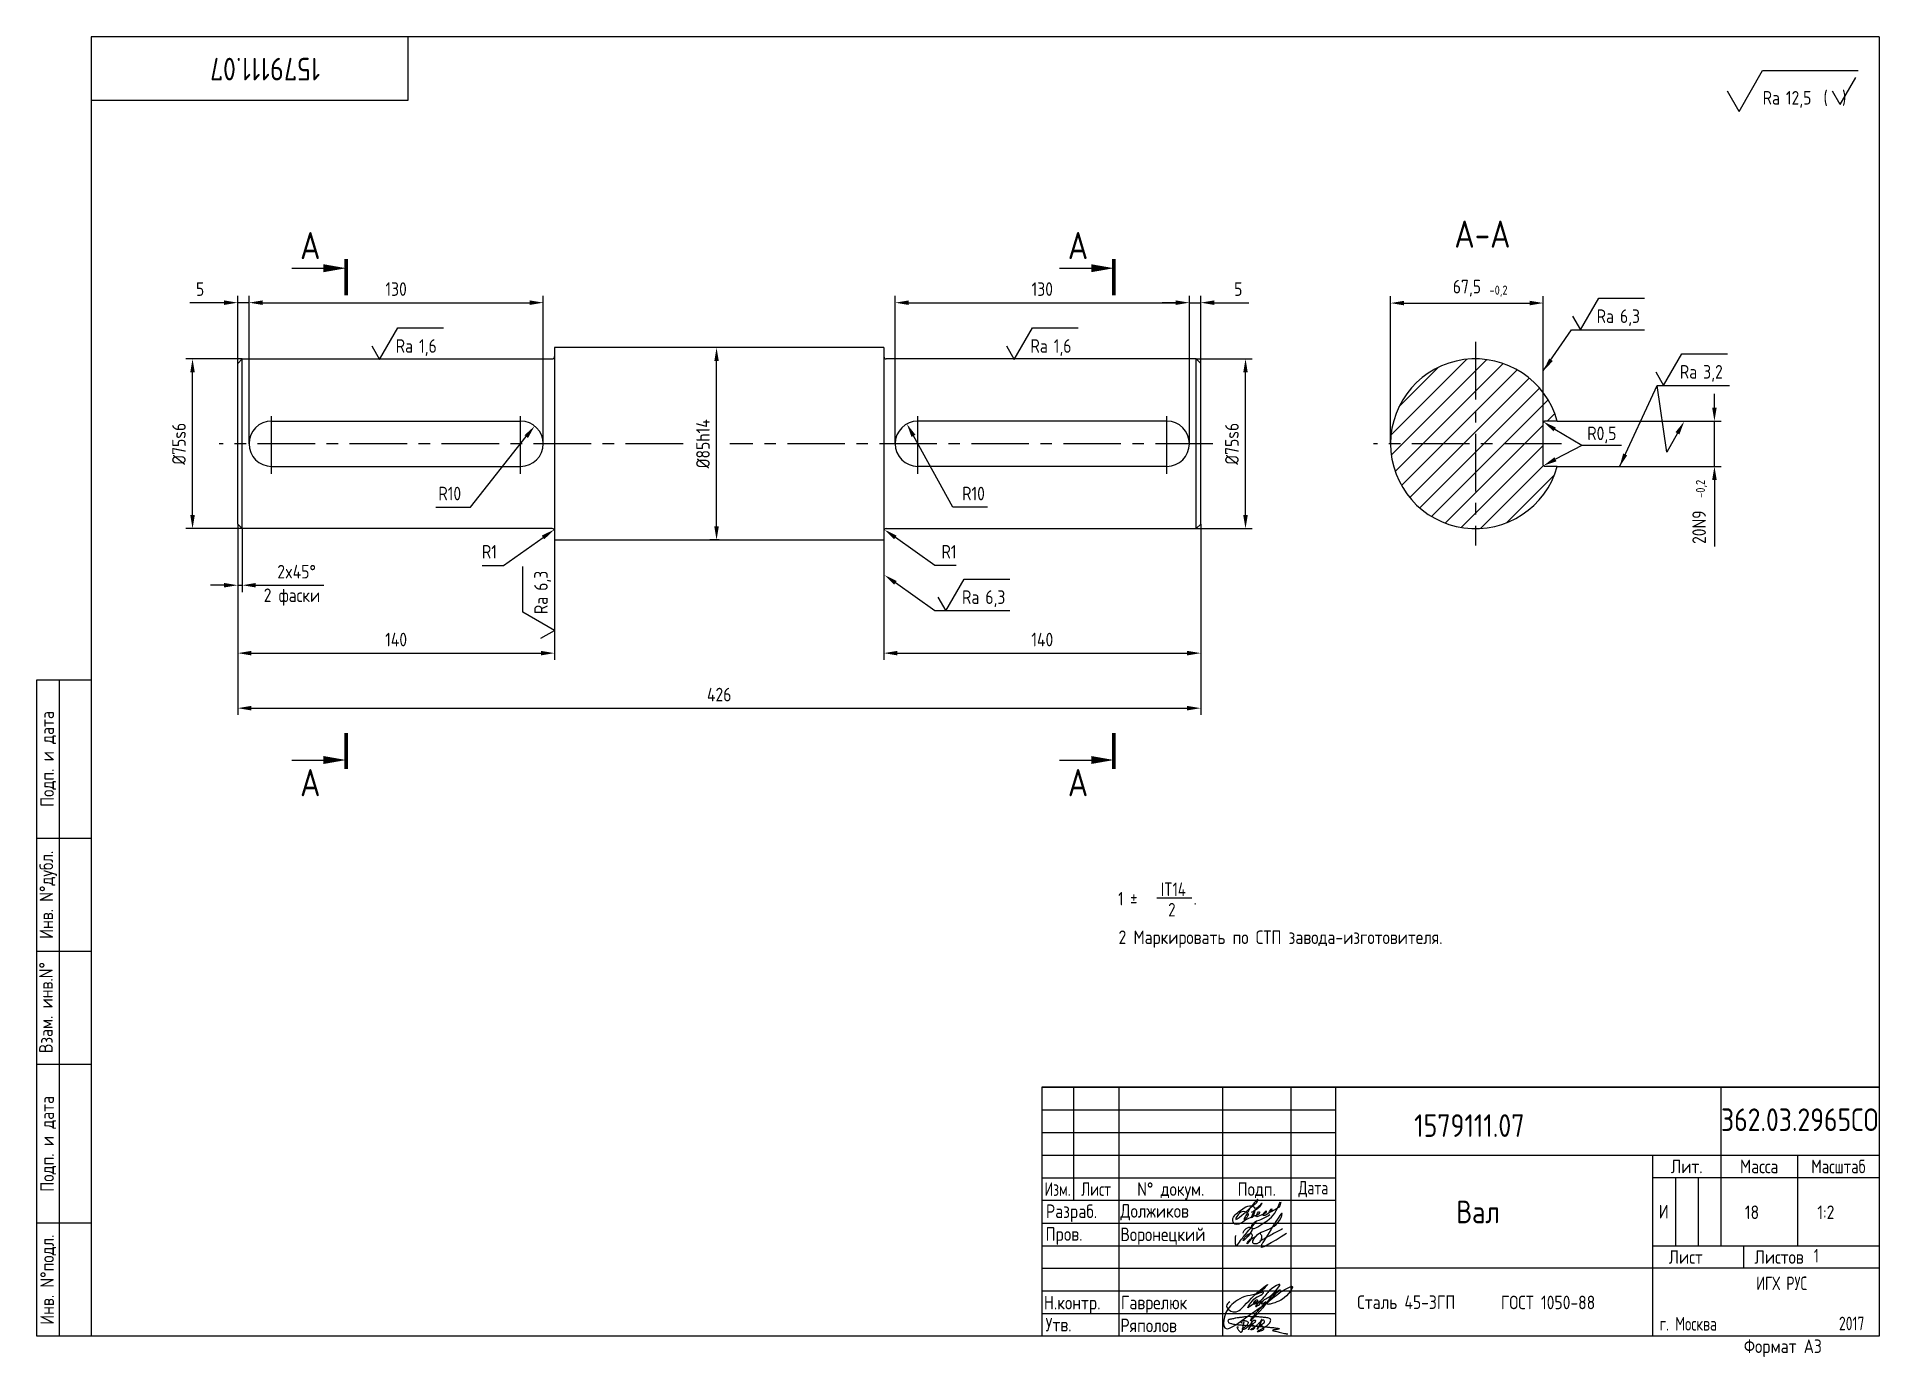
# Paper-space layout 'A3_protect' of a CAD drawing. Header units: millimetres. Extents: x 6 to 413, y 0 to 292.
# The model-space entities are those that its viewports show. They can reach past a viewport. Long polylines and large blocks are cut down to what shows.
import ezdxf
from ezdxf.enums import TextEntityAlignment as Align

# ---------------------------------------------------------------- set-up
doc = ezdxf.new("R2010")
doc.units = ezdxf.units.MM
doc.linetypes.add('CENTER', pattern=[50.8, 31.75, -6.35, 6.35, -6.35])
for name, color, linetype in [('Bord', 1, 'Continuous'), ('Cen', 5, 'CENTER'), ('Cont', 6, 'Continuous'), ('Dim', 7, 'Continuous'), ('Hatch', 2, 'Continuous'), ('Text', 3, 'Continuous'), ('Textb', 6, 'Continuous')]:
    doc.layers.add(name, color=color, linetype=linetype)
doc.layers.get('Defpoints').off()
doc.styles.add('Style1', font='romans.shx', dxfattribs={"width": 0.8})
doc.dimstyles.new('LIN 2', dxfattribs={"dimscale": 2, "dimtxt": 3, "dimasz": 3, "dimexe": 1.5, "dimexo": 0, "dimgap": 1.5, "dimtad": 1, "dimtoh": 1, "dimdec": 4, "dimrnd": 1, "dimdsep": 46, "dimtxsty": 'Style1', "dimcen": 0, "dimdle": 2, "dimclrd": 256, "dimclrt": 3, "dimadec": 0, "dimazin": 0, "dimtfac": 0.666667, "dimtdec": 4, "dimtmove": 0, "dimatfit": 0, "dimfxl": 1, "dimtvp": 0.833333, "dimtolj": 1, "dimtzin": 0, "dimarcsym": 0})

# ---------------------------------------------------------------- blocks, each defined once
blk = doc.blocks.new('A3')
at = {"layer": 'Bord'}
for p, q in [((230, 55), (295, 55)), ((230, 50), (295, 50)), ((230, 45), (295, 45)), ((370, 40), (370, 25)), ((375, 40), (375, 25)), ((230, 30), (295, 30)), ((230, 25), (295, 25)), ((230, 20), (295, 20)), ((230, 15), (295, 15)), ((230, 10), (295, 10))]:
    blk.add_line(p, q, dxfattribs=at)
at = {"layer": 'Cont'}
for p, q in [((415, 292), (20, 292)), ((20, 292), (20, 5)), ((90, 278), (90, 292)), ((415, 292), (415, 5)), ((20, 278), (90, 278)), ((8, 5), (8, 150)), ((8, 150), (20, 150)), ((13, 5), (13, 150)), ((8, 115), (20, 115)), ((20, 90), (8, 90)), ((20, 65), (8, 65)), ((230, 60), (415, 60)), ((415, 60), (230, 60)), ((230, 60), (230, 5)), ((237, 60), (237, 35)), ((247, 60), (247, 5)), ((270, 5), (270, 60)), ((285, 60), (285, 5)), ((295, 5), (295, 60)), ((380, 60), (380, 25)), ((295, 45), (415, 45)), ((365, 5), (365, 45)), ((397, 25), (397, 45)), ((230, 40), (295, 40)), ((415, 40), (365, 40)), ((295, 35), (230, 35)), ((20, 30), (8, 30)), ((365, 25), (415, 25)), ((385, 25), (385, 20)), ((415, 20), (295, 20)), ((20, 5), (8, 5)), ((415, 5), (20, 5))]:
    blk.add_line(p, q, dxfattribs=at)
at = {"layer": 'Text', "style": 'Style1', "width": 0.8}
for s, p in [('Подп. и дата', (10.5, 132.5)), ('Инв. N%%dдубл.', (10.5, 102.5)), ('Взам. инв.N%%d ', (10, 78.38)), ('Подп. и дата', (10.5, 47.5)), ('Инв. N%%dподл.', (10.5, 17.5))]:
    blk.add_text(s, height=3, rotation=90, dxfattribs=at).set_placement(p, align=Align.MIDDLE)
at = {"layer": 'Text', "style": 'Style1'}
for s, width, p in [('Лит.', 0.8, (372.5, 42.5)), ('Масса', 0.8, (388.5, 42.5)), ('Масштаб', 0.75, (406, 42.5)), ('Изм.', 0.7, (233.5, 37.5)), ('Лист', 0.7, (242, 37.5)), ('N%%d докум.', 0.8, (258.5, 37.5)), ('Подп.', 0.8, (277.5, 37.5)), ('Лист', 0.8, (372.27, 22.5)), ('Листов', 0.8, (392.9, 22.5))]:
    blk.add_text(s, height=3, dxfattribs=dict(at, width=width)).set_placement(p, align=Align.MIDDLE_CENTER)
at = {"layer": 'Text', "style": 'Style1', "width": 0.7}
for s, p in [('Дата', (290, 37.5)), ('ИГХ РУС', (393.48, 16.69))]:
    blk.add_text(s, height=3, dxfattribs=at).set_placement(p, align=Align.MIDDLE)
at = {"layer": 'Text', "style": 'Style1'}
for s, width, p in [('Разpаб.', 0.8, (230.92, 31.1)), ('Пpов.', 0.8, (230.84, 26.08)), ('Н.контp.', 0.8, (230.47, 10.92)), ('Утв.', 0.8, (230.84, 6.06)), ('г. Москва', 0.7, (366.49, 6.25)), ('Фоpмат А3', 0.8, (385.11, 1.29))]:
    blk.add_text(s, height=3, dxfattribs=dict(at, width=width)).set_placement(p)
for tag, p, width in [('ФИО', (249, 31), 0.8), ('И', (366.3, 31.02), 0.8), ('ФИО', (249, 26), 0.8), ('ГОСТ_СОРТАМЕНТА', (307, 14), 0.8), ('ФИО', (249, 11), 0.8), ('ФИО', (249, 6), 0.8), ('2007', (402.85, 6.29), 0.7)]:
    blk.add_attdef(tag, p, '', height=3, dxfattribs=dict(at, width=width))
at = {"layer": 'Text', "style": 'Style1', "width": 0.8}
for tag, p in [('200', (388.5, 32.5)), ('1:20', (406, 32.5))]:
    blk.add_attdef(tag, text='', height=3, dxfattribs=at).set_placement(p, align=Align.MIDDLE)
blk.add_attdef('СБОРОЧНЫЙ_ЧЕРТЕЖ', text='', height=3, dxfattribs=at).set_placement((330, 21.3), align=Align.CENTER)
for tag, p in [('1', (379, 22.5)), ('2', (402.6, 22.5))]:
    blk.add_attdef(tag, text='', height=3, dxfattribs=at).set_placement(p, align=Align.MIDDLE_CENTER)
blk.add_attdef('ЛИСТ', text='', height=3, dxfattribs=at).set_placement((295.75, 12.5), align=Align.MIDDLE_LEFT)
at = {"layer": 'Text', "style": 'Style1', "width": 0.7}
blk.add_attdef('%%OГОСТ_ТЕХ._ТРЕБОВАНИЙ', text='', height=3, dxfattribs=at).set_placement((307, 8), align=Align.BOTTOM_LEFT)
at = {"layer": 'Textb', "style": 'Style1', "width": 0.8}
blk.add_attdef('1234567', (79, 290), '', height=6, rotation=180, dxfattribs=at)
blk.add_attdef('1234567', (333.4, 48), '', height=6, dxfattribs=at)
for tag, height, p in [('123ХЯ', 6, (393.62, 48)), ('НАИМЕНОВАНИЕ', 5, (330, 30))]:
    blk.add_attdef(tag, text='', height=height, dxfattribs=at).set_placement(p, align=Align.CENTER)
blk = doc.blocks.new('A$C314368CF')
at = {"layer": 'Text'}
for q in [(7.18, 6), (1.98, 3)]:
    blk.add_line((3.72, 0), q, dxfattribs=at)
at = {"layer": 'Text', "style": 'Style1', "width": 0.8}
blk.add_text('(  )', height=3, dxfattribs=at).set_placement((0, 0))
blk = doc.blocks.new('sherISO_18')
at = {"layer": 'Cont'}
for p, q in [((-30.94, -16.46), (-25.74, -7.46)), ((-25.74, -7.46), (-4.67, -7.46)), ((-30.94, -16.46), (-33.54, -11.96))]:
    blk.add_line(p, q, dxfattribs=at)
blk.add_blockref('A$C314368CF', (-12.3, -14.96))
at = {"layer": 'Textb', "style": 'Style1', "width": 0.8}
blk.add_text('Ra', height=3, dxfattribs=at).set_placement((-25.74, -14.96))
blk.add_attdef('12,5', (-20.6, -14.96), '', height=3, dxfattribs=at)
blk = doc.blocks.new('A$C63F45750')
at = {"layer": 'Text'}
for points, knots in [([(3.17, 2.37), (3.12, 2.38), (3.04, 2.41), (2.94, 2.5), (2.85, 2.57), (2.79, 2.69), (2.87, 2.77), (2.99, 2.84), (3.16, 2.89), (3.36, 2.93), (3.6, 2.95), (3.82, 2.92), (4.05, 2.87), (4.25, 2.78), (4.45, 2.63), (4.46, 2.42), (4.38, 2.26), (4.28, 2.1), (4.17, 1.94), (4.03, 1.78), (3.89, 1.62), (3.75, 1.52), (3.63, 1.43), (3.49, 1.36), (3.35, 1.3), (3.24, 1.25), (3.16, 1.21), (3.12, 1.15), (3.19, 1.1), (3.27, 1.09), (3.4, 1.07), (3.55, 1.07), (3.72, 1.12), (3.92, 1.19), (4.1, 1.34), (4.26, 1.51), (4.44, 1.65), (4.59, 1.81), (4.74, 1.93), (4.84, 2.04), (4.93, 2.14), (5.07, 2.29), (5.19, 2.53), (5.28, 2.68), (5.35, 2.96), (5.23, 2.66), (5.2, 2.44), (5.04, 2.09), (4.95, 1.81), (4.86, 1.57), (4.75, 1.31), (4.67, 1.12), (4.46, 0.78), (4.62, 1.17), (4.71, 1.45), (4.88, 1.74), (5.01, 2), (5.08, 2.19), (5.19, 2.4), (5.32, 2.58), (5.4, 2.75), (5.52, 2.89), (5.65, 3.04), (5.85, 3.1), (6.02, 3.03), (6.08, 2.87), (6.03, 2.7), (5.9, 2.51), (5.7, 2.37), (5.55, 2.23), (5.4, 2.17), (5.31, 2.12), (5.12, 2.09), (5.35, 2.07), (5.48, 2), (5.64, 1.93), (5.75, 1.8), (5.85, 1.67), (5.89, 1.54), (5.89, 1.37), (5.8, 1.2), (5.63, 1.06), (5.41, 0.94), (5.23, 0.86), (5.02, 0.92), (5.13, 1.1), (5.28, 1.16), (5.44, 1.27), (5.61, 1.36), (5.74, 1.46), (5.86, 1.53), (5.95, 1.61), (6.05, 1.69), (6.15, 1.77), (6.28, 1.87), (6.46, 2.02), (6.65, 2.19), (6.83, 2.37), (6.98, 2.49), (7.11, 2.61), (7.2, 2.74), (7.32, 2.84), (7.42, 2.97), (7.48, 3.08), (7.48, 3.27), (7.34, 3.08), (7.28, 2.94), (7.18, 2.69), (7.1, 2.46), (7, 2.22), (6.93, 1.98), (6.83, 1.78), (6.73, 1.55), (6.67, 1.34), (6.6, 1.14), (6.56, 1.03), (6.39, 0.99), (6.62, 1.33), (6.75, 1.54), (6.93, 1.87), (7.05, 2.08), (7.18, 2.32), (7.33, 2.6), (7.47, 2.89), (7.6, 3.07), (7.79, 3.18), (7.95, 3.01), (8, 2.81), (7.99, 2.62), (7.94, 2.46), (7.83, 2.33), (7.69, 2.22), (7.53, 2.11), (7.37, 2.03), (7.21, 1.99), (7.11, 1.97), (6.89, 1.98), (7.07, 1.94), (7.15, 1.9), (7.27, 1.88), (7.39, 1.84), (7.52, 1.81), (7.62, 1.72), (7.7, 1.62), (7.78, 1.51), (7.83, 1.39), (7.87, 1.26), (7.88, 1.13), (7.86, 0.99), (7.75, 0.88), (7.6, 0.77), (7.4, 0.73), (7.19, 0.66), (6.97, 0.55), (6.71, 0.48), (6.57, 0.44), (6.42, 0.42), (6.52, 0.58), (6.61, 0.64), (6.81, 0.78), (7.06, 0.89), (7.33, 1.04), (7.55, 1.16), (7.7, 1.24), (7.84, 1.32), (7.99, 1.43), (8.21, 1.58), (8.48, 1.76), (8.74, 1.95), (8.97, 2.12), (9.1, 2.29), (9.23, 2.44), (9.3, 2.6), (9.37, 2.74), (9.42, 2.92), (9.45, 3.13), (9.21, 3.48), (8.67, 3.59), (8.09, 3.63), (7.57, 3.66), (7.06, 3.74), (6.57, 3.75), (6.09, 3.74), (5.67, 3.78), (5.28, 3.78), (4.96, 3.81), (4.65, 3.83), (4.31, 3.82), (3.97, 3.79), (3.61, 3.74), (3.22, 3.67), (2.86, 3.66), (2.53, 3.61), (2.18, 3.52), (1.78, 3.54), (1.38, 3.37), (0.96, 3.35), (0.58, 3.24), (0.25, 3.19), (0.03, 3.06), (-0.03, 2.83), (0.02, 2.6), (0.26, 2.38), (0.59, 2.33), (1, 2.2), (1.48, 2.15), (1.93, 2.05), (2.35, 2.02), (2.72, 2.01), (3.11, 1.94), (3.68, 1.94), (4.25, 1.83), (4.91, 1.87), (5.53, 1.76), (6.13, 1.72), (6.73, 1.71), (7.32, 1.62), (7.99, 1.55), (8.64, 1.54), (9.16, 1.46), (9.61, 1.42), (10.03, 1.4), (10.41, 1.32), (10.73, 1.29), (11.01, 1.24), (11.18, 1.23), (11.42, 1.14), (11.18, 1.06), (11.01, 1.03), (10.71, 0.98), (10.37, 0.92), (10.1, 0.91), (9.65, 0.75), (10.22, 0.67), (10.54, 0.59), (11.08, 0.47), (11.61, 0.35), (12.17, 0.15), (12.64, 0.08), (12.98, 0.03), (13.11, 0.01), (13.18, 0)], [0, 0, 0, 0, 0.153866, 0.270441, 0.388867, 0.510533, 0.592156, 0.71333, 0.90842, 1.11344, 1.349254, 1.61246, 1.782219, 2.047249, 2.291879, 2.451528, 2.651081, 2.806158, 3.017979, 3.227348, 3.462381, 3.633009, 3.75766, 3.920516, 4.080796, 4.214529, 4.291786, 4.349969, 4.397594, 4.50822, 4.594826, 4.799244, 4.954392, 5.128468, 5.437537, 5.632649, 5.842485, 6.094987, 6.293219, 6.410959, 6.551192, 6.687808, 7.022147, 7.294342, 7.425356, 7.52079, 7.946481, 8.313051, 8.59833, 8.833695, 9.090496, 9.427695, 9.601191, 9.883219, 10.093306, 10.673943, 10.798776, 10.974628, 11.287247, 11.486184, 11.648652, 11.848902, 12.027194, 12.25348, 12.40059, 12.537783, 12.716293, 12.91523, 13.208551, 13.438489, 13.549668, 13.67779, 13.77127, 13.930001, 14.029091, 14.272112, 14.434836, 14.547084, 14.739051, 14.830983, 15.061241, 15.268922, 15.500489, 15.788979, 15.879568, 16.024283, 16.221854, 16.418714, 16.593102, 16.783247, 16.91018, 17.018213, 17.135263, 17.278205, 17.430482, 17.620087, 17.979626, 18.191789, 18.388716, 18.565718, 18.714854, 18.857929, 19.039974, 19.171375, 19.283034, 19.400085, 19.618058, 19.882245, 20.150781, 20.377854, 20.649532, 20.89723, 21.042543, 21.40016, 21.557817, 21.667145, 21.752781, 21.926256, 22.412297, 22.813145, 22.961412, 23.171289, 23.607257, 23.940428, 24.110007, 24.291214, 24.48084, 24.697609, 24.904078, 25.034245, 25.218018, 25.407651, 25.573473, 25.787447, 25.930292, 26.051316, 26.18846, 26.285312, 26.406799, 26.52425, 26.630463, 26.793722, 26.898606, 27.029313, 27.171012, 27.314101, 27.419918, 27.580557, 27.709367, 27.829268, 28.024364, 28.266961, 28.41242, 28.705761, 28.989137, 29.187748, 29.233768, 29.332802, 29.529535, 29.667094, 30.039923, 30.332117, 30.61061, 30.769982, 30.856778, 31.109923, 31.313488, 31.656425, 32.066331, 32.296628, 32.49714, 32.710276, 32.891468, 33.014834, 33.177747, 33.444503, 33.618009, 34.409008, 34.914636, 35.419802, 35.95397, 36.458179, 36.88069, 37.388403, 37.738353, 38.034261, 38.353468, 38.693154, 39.037638, 39.391136, 39.787481, 40.203773, 40.488977, 40.784975, 41.26625, 41.668005, 42.070065, 42.499388, 42.869834, 43.079573, 43.213439, 43.554591, 43.717296, 44.153724, 44.506336, 45.019111, 45.587859, 45.90191, 46.270392, 46.703958, 47.093115, 47.952647, 48.44014, 49.079253, 49.808223, 50.268654, 50.851051, 51.604831, 52.298429, 52.776925, 53.1907, 53.661988, 54.042386, 54.348524, 54.616841, 54.853814, 54.983777, 55.126096, 55.333328, 55.613101, 56.008732, 56.315809, 56.59982, 56.87931, 57.399251, 57.889617, 58.432507, 59.066698, 59.660314, 59.862668, 60.07277, 60.07277, 60.07277, 60.07277]), ([(2.31, 1.53), (2.26, 1.52), (2.17, 1.51), (2.06, 1.48), (1.93, 1.38), (2.07, 1.25), (2.14, 1.11), (2.26, 0.93), (2.39, 0.72), (2.57, 0.54), (2.71, 0.44), (2.86, 0.4), (3.02, 0.43), (3.14, 0.54), (3.21, 0.79), (3.25, 1.07), (3.31, 1.4), (3.35, 1.67), (3.38, 1.92), (3.47, 2.19), (3.5, 2.43), (3.54, 2.59), (3.56, 2.64)], [0, 0, 0, 0, 0.15847, 0.269731, 0.363591, 0.555514, 0.688037, 0.848606, 1.204359, 1.433632, 1.58673, 1.729549, 1.880686, 2.057874, 2.19169, 2.63505, 2.928153, 3.184121, 3.441863, 3.696117, 4.025873, 4.178055, 4.178055, 4.178055, 4.178055])]:
    blk.add_open_spline(points, degree=3, knots=knots, dxfattribs=at)
blk = doc.blocks.new('*D9')
at = {"layer": 'Dim', "color": 0, "lineweight": -2, "transparency": 16777216}
for p, q in [((251.98, 213.93), (251.98, 279.26)), ((381.98, 213.93), (381.98, 279.26))]:
    blk.add_line(p, q, dxfattribs=at)
at = {"layer": 'Dim', "lineweight": -2, "transparency": 16777216}
blk.add_line((257.98, 276.26), (375.98, 276.26), dxfattribs=at)
at = {"layer": 'Dim', "transparency": 16777216}
for points in [[(257.98, 277.26), (257.98, 275.26), (251.98, 276.26)], [(375.98, 277.26), (375.98, 275.26), (381.98, 276.26)]]:
    blk.add_solid(points, dxfattribs=at)
at = {"layer": 'Dim', "color": 3, "transparency": 16777216, "insert": (316.98, 282.26), "char_height": 6, "attachment_point": 5, "style": 'Style1'}
blk.add_mtext('\\A1;130', dxfattribs=at)
blk = doc.blocks.new('*D10')
at = {"layer": 'Dim', "color": 0, "lineweight": -2, "transparency": 16777216}
for p, q in [((246.98, 213.93), (246.98, 279.26)), ((251.98, 213.93), (251.98, 279.26))]:
    blk.add_line(p, q, dxfattribs=at)
at = {"layer": 'Dim', "lineweight": -2, "transparency": 16777216}
for p, q in [((240.98, 276.26), (225.78, 276.26)), ((251.98, 276.26), (246.98, 276.26)), ((257.98, 276.26), (263.98, 276.26))]:
    blk.add_line(p, q, dxfattribs=at)
at = {"layer": 'Dim', "transparency": 16777216}
for points in [[(240.98, 277.26), (240.98, 275.26), (246.98, 276.26)], [(257.98, 277.26), (257.98, 275.26), (251.98, 276.26)]]:
    blk.add_solid(points, dxfattribs=at)
at = {"layer": 'Dim', "color": 3, "transparency": 16777216, "insert": (230.38, 282.26), "char_height": 6, "attachment_point": 5, "style": 'Style1'}
blk.add_mtext('\\A1;5', dxfattribs=at)
blk = doc.blocks.new('*D11')
at = {"layer": 'Dim', "color": 0, "lineweight": -2, "transparency": 16777216}
for p, q in [((537.48, 213.93), (537.48, 279.26)), ((667.48, 213.93), (667.48, 279.26))]:
    blk.add_line(p, q, dxfattribs=at)
at = {"layer": 'Dim', "lineweight": -2, "transparency": 16777216}
blk.add_line((543.48, 276.26), (661.48, 276.26), dxfattribs=at)
at = {"layer": 'Dim', "transparency": 16777216}
for points in [[(543.48, 277.26), (543.48, 275.26), (537.48, 276.26)], [(661.48, 277.26), (661.48, 275.26), (667.48, 276.26)]]:
    blk.add_solid(points, dxfattribs=at)
at = {"layer": 'Dim', "color": 3, "transparency": 16777216, "insert": (602.48, 282.26), "char_height": 6, "attachment_point": 5, "style": 'Style1'}
blk.add_mtext('\\A1;130', dxfattribs=at)
blk = doc.blocks.new('*D12')
at = {"layer": 'Dim', "color": 0, "lineweight": -2, "transparency": 16777216}
for p, q in [((667.48, 213.93), (667.48, 279.26)), ((672.48, 213.93), (672.48, 279.26))]:
    blk.add_line(p, q, dxfattribs=at)
at = {"layer": 'Dim', "lineweight": -2, "transparency": 16777216}
for p, q in [((661.48, 276.26), (655.48, 276.26)), ((667.48, 276.26), (672.48, 276.26)), ((678.48, 276.26), (693.68, 276.26))]:
    blk.add_line(p, q, dxfattribs=at)
at = {"layer": 'Dim', "transparency": 16777216}
for points in [[(661.48, 277.26), (661.48, 275.26), (667.48, 276.26)], [(678.48, 277.26), (678.48, 275.26), (672.48, 276.26)]]:
    blk.add_solid(points, dxfattribs=at)
at = {"layer": 'Dim', "color": 3, "transparency": 16777216, "insert": (689.08, 282.26), "char_height": 6, "attachment_point": 5, "style": 'Style1'}
blk.add_mtext('\\A1;5', dxfattribs=at)
blk = doc.blocks.new('*D13')
at = {"layer": 'Dim', "color": 0, "lineweight": -2, "transparency": 16777216}
for p, q in [((246.98, 178.43), (246.98, 148.44)), ((248.98, 176.43), (248.98, 148.44))]:
    blk.add_line(p, q, dxfattribs=at)
at = {"layer": 'Dim', "lineweight": -2, "transparency": 16777216}
for p, q in [((240.98, 151.44), (234.98, 151.44)), ((246.98, 151.44), (248.98, 151.44)), ((254.98, 151.44), (285.04, 151.44))]:
    blk.add_line(p, q, dxfattribs=at)
at = {"layer": 'Dim', "transparency": 16777216}
for points in [[(240.98, 152.44), (240.98, 150.44), (246.98, 151.44)], [(254.98, 152.44), (254.98, 150.44), (248.98, 151.44)]]:
    blk.add_solid(points, dxfattribs=at)
at = {"layer": 'Dim', "color": 3, "transparency": 16777216, "insert": (273.01, 157.44), "char_height": 6, "attachment_point": 5, "style": 'Style1'}
blk.add_mtext('\\A1;2x45°', dxfattribs=at)
blk = doc.blocks.new('sherISO_04')
at = {"layer": 'Text'}
blk.add_line((4.04, 7), (14.12, 7), dxfattribs=at)
blk.add_lwpolyline([(-1.73, 3), (0, 0), (4.04, 7)], dxfattribs=at)
at = {"layer": 'Text', "style": 'Style1', "width": 0.8}
blk.add_text('Ra', height=3, dxfattribs=at).set_placement((3.58, 1.5))
blk.add_attdef('3,2', (8.73, 1.5), '', height=3, dxfattribs=at)
blk = doc.blocks.new('*D14')
at = {"layer": 'Dim', "color": 0, "lineweight": -2, "transparency": 16777216}
for p, q in [((246.98, 178.43), (246.98, 118.44)), ((386.98, 171.43), (386.98, 118.44))]:
    blk.add_line(p, q, dxfattribs=at)
at = {"layer": 'Dim', "lineweight": -2, "transparency": 16777216}
blk.add_line((252.98, 121.44), (380.98, 121.44), dxfattribs=at)
at = {"layer": 'Dim', "transparency": 16777216}
for points in [[(252.98, 122.44), (252.98, 120.44), (246.98, 121.44)], [(380.98, 122.44), (380.98, 120.44), (386.98, 121.44)]]:
    blk.add_solid(points, dxfattribs=at)
at = {"layer": 'Dim', "color": 3, "transparency": 16777216, "insert": (316.98, 127.44), "char_height": 6, "attachment_point": 5, "style": 'Style1'}
blk.add_mtext('\\A1;140', dxfattribs=at)
blk = doc.blocks.new('*D15')
at = {"layer": 'Dim', "color": 0, "lineweight": -2, "transparency": 16777216}
for p, q in [((532.48, 171.43), (532.48, 118.44)), ((672.48, 178.43), (672.48, 118.44))]:
    blk.add_line(p, q, dxfattribs=at)
at = {"layer": 'Dim', "lineweight": -2, "transparency": 16777216}
blk.add_line((538.48, 121.44), (666.48, 121.44), dxfattribs=at)
at = {"layer": 'Dim', "transparency": 16777216}
for points in [[(538.48, 122.44), (538.48, 120.44), (532.48, 121.44)], [(666.48, 122.44), (666.48, 120.44), (672.48, 121.44)]]:
    blk.add_solid(points, dxfattribs=at)
at = {"layer": 'Dim', "color": 3, "transparency": 16777216, "insert": (602.48, 127.44), "char_height": 6, "attachment_point": 5, "style": 'Style1'}
blk.add_mtext('\\A1;140', dxfattribs=at)
blk = doc.blocks.new('*D16')
at = {"layer": 'Dim', "color": 0, "lineweight": -2, "transparency": 16777216}
for p, q in [((246.98, 178.43), (246.98, 94.14)), ((672.48, 178.43), (672.48, 94.14))]:
    blk.add_line(p, q, dxfattribs=at)
at = {"layer": 'Dim', "lineweight": -2, "transparency": 16777216}
blk.add_line((252.98, 97.14), (666.48, 97.14), dxfattribs=at)
at = {"layer": 'Dim', "transparency": 16777216}
for points in [[(252.98, 98.14), (252.98, 96.14), (246.98, 97.14)], [(666.48, 98.14), (666.48, 96.14), (672.48, 97.14)]]:
    blk.add_solid(points, dxfattribs=at)
at = {"layer": 'Dim', "color": 3, "transparency": 16777216, "insert": (459.73, 103.14), "char_height": 6, "attachment_point": 5, "style": 'Style1'}
blk.add_mtext('\\A1;426', dxfattribs=at)
blk = doc.blocks.new('*D17')
at = {"layer": 'Dim', "lineweight": -2, "transparency": 16777216}
for p, q in [((364.41, 160.21), (381.9, 172.55)), ((355.01, 160.21), (364.41, 160.21))]:
    blk.add_line(p, q, dxfattribs=at)
at = {"layer": 'Dim', "transparency": 16777216}
blk.add_solid([(381.32, 173.37), (382.47, 171.73), (386.8, 176.01)], dxfattribs=at)
at = {"layer": 'Dim', "color": 3, "transparency": 16777216, "insert": (358.21, 166.21), "char_height": 6, "attachment_point": 5, "style": 'Style1'}
blk.add_mtext('\\A1;R1', dxfattribs=at)
blk = doc.blocks.new('*D18')
at = {"layer": 'Dim', "lineweight": -2, "transparency": 16777216}
for p, q in [((555.06, 160.21), (537.57, 172.55)), ((564.46, 160.21), (555.06, 160.21))]:
    blk.add_line(p, q, dxfattribs=at)
at = {"layer": 'Dim', "transparency": 16777216}
blk.add_solid([(538.14, 173.37), (536.99, 171.73), (532.67, 176.01)], dxfattribs=at)
at = {"layer": 'Dim', "color": 3, "transparency": 16777216, "insert": (561.26, 166.21), "char_height": 6, "attachment_point": 5, "style": 'Style1'}
blk.add_mtext('\\A1;R1', dxfattribs=at)
blk = doc.blocks.new('*D19')
at = {"layer": 'Dim', "color": 0, "lineweight": -2, "transparency": 16777216}
for p, q in [((459.73, 256.43), (455.56, 256.43)), ((459.73, 171.43), (455.56, 171.43))]:
    blk.add_line(p, q, dxfattribs=at)
at = {"layer": 'Dim', "lineweight": -2, "transparency": 16777216}
blk.add_line((458.56, 177.43), (458.56, 250.43), dxfattribs=at)
at = {"layer": 'Dim', "transparency": 16777216}
for points in [[(457.56, 250.43), (459.56, 250.43), (458.56, 256.43)], [(457.56, 177.43), (459.56, 177.43), (458.56, 171.43)]]:
    blk.add_solid(points, dxfattribs=at)
at = {"layer": 'Dim', "color": 3, "transparency": 16777216, "insert": (452.56, 213.93), "char_height": 6, "attachment_point": 5, "rotation": 90, "style": 'Style1'}
blk.add_mtext('\\A1;%%c85h14', dxfattribs=at)
blk = doc.blocks.new('*D20')
at = {"layer": 'Dim', "color": 0, "lineweight": -2, "transparency": 16777216}
for p, q in [((248.98, 251.43), (224.03, 251.43)), ((248.98, 176.43), (224.03, 176.43))]:
    blk.add_line(p, q, dxfattribs=at)
at = {"layer": 'Dim', "lineweight": -2, "transparency": 16777216}
blk.add_line((227.03, 182.43), (227.03, 245.43), dxfattribs=at)
at = {"layer": 'Dim', "transparency": 16777216}
for points in [[(226.03, 245.43), (228.03, 245.43), (227.03, 251.43)], [(226.03, 182.43), (228.03, 182.43), (227.03, 176.43)]]:
    blk.add_solid(points, dxfattribs=at)
at = {"layer": 'Dim', "color": 3, "transparency": 16777216, "insert": (221.03, 213.93), "char_height": 6, "attachment_point": 5, "rotation": 90, "style": 'Style1'}
blk.add_mtext('\\A1;%%C75s6', dxfattribs=at)
blk = doc.blocks.new('*D21')
at = {"layer": 'Dim', "color": 0, "lineweight": -2, "transparency": 16777216}
for p, q in [((670.48, 251.43), (695.27, 251.43)), ((670.48, 176.43), (695.27, 176.43))]:
    blk.add_line(p, q, dxfattribs=at)
at = {"layer": 'Dim', "lineweight": -2, "transparency": 16777216}
blk.add_line((692.27, 182.43), (692.27, 245.43), dxfattribs=at)
at = {"layer": 'Dim', "transparency": 16777216}
for points in [[(691.27, 245.43), (693.27, 245.43), (692.27, 251.43)], [(691.27, 182.43), (693.27, 182.43), (692.27, 176.43)]]:
    blk.add_solid(points, dxfattribs=at)
at = {"layer": 'Dim', "color": 3, "transparency": 16777216, "insert": (686.27, 213.93), "char_height": 6, "attachment_point": 5, "rotation": 90, "style": 'Style1'}
blk.add_mtext('\\A1;%%C75s6', dxfattribs=at)
blk = doc.blocks.new('sherISO_03')
at = {"layer": 'Text'}
blk.add_line((4.04, 7), (14.12, 7), dxfattribs=at)
blk.add_lwpolyline([(-1.73, 3), (0, 0), (4.04, 7)], dxfattribs=at)
at = {"layer": 'Text', "style": 'Style1', "width": 0.8}
blk.add_text('Ra', height=3, dxfattribs=at).set_placement((3.58, 1.5))
blk.add_attdef('6,3', (8.73, 1.5), '', height=3, dxfattribs=at)
blk = doc.blocks.new('*D22')
at = {"layer": 'Dim', "lineweight": -2, "transparency": 16777216}
for p, q in [((349.86, 185.95), (374.46, 217.07)), ((334.52, 185.95), (349.86, 185.95))]:
    blk.add_line(p, q, dxfattribs=at)
at = {"layer": 'Dim', "transparency": 16777216}
blk.add_solid([(373.68, 217.69), (375.25, 216.45), (378.18, 221.78)], dxfattribs=at)
at = {"layer": 'Dim', "color": 3, "transparency": 16777216, "insert": (340.69, 191.95), "char_height": 6, "attachment_point": 5, "style": 'Style1'}
blk.add_mtext('\\A1;R10', dxfattribs=at)
blk = doc.blocks.new('*D23')
at = {"layer": 'Dim', "lineweight": -2, "transparency": 16777216}
for p, q in [((562.92, 185.95), (545.55, 217.44)), ((578.26, 185.95), (562.92, 185.95))]:
    blk.add_line(p, q, dxfattribs=at)
at = {"layer": 'Dim', "transparency": 16777216}
blk.add_solid([(546.43, 217.92), (544.68, 216.95), (542.65, 222.69)], dxfattribs=at)
at = {"layer": 'Dim', "color": 3, "transparency": 16777216, "insert": (572.09, 191.95), "char_height": 6, "attachment_point": 5, "style": 'Style1'}
blk.add_mtext('\\A1;R10', dxfattribs=at)
blk = doc.blocks.new('razrez01')
at = {"layer": 'Text'}
blk.add_lwpolyline([(-12, 0), (-5, 0)], dxfattribs=at)
blk.add_lwpolyline([(0, 0, 0, 1.76, 0), (-5, 0, 1.76, 1.76, 0)], format="xyseb", dxfattribs=at)
at = {"layer": 'Text', "const_width": 0.8}
blk.add_lwpolyline([(0, 2), (0, -6)], dxfattribs=at)
at = {"layer": 'Textb', "lineweight": 20, "style": 'Style1', "width": 0.8}
blk.add_attdef('A', (-10.16, 2), '', height=6, dxfattribs=at)
blk = doc.blocks.new('*D24')
at = {"layer": 'Dim', "color": 0, "lineweight": -2, "transparency": 16777216}
for p, q in [((756.35, 213.93), (756.35, 279.08)), ((823.85, 223.39), (823.85, 279.08))]:
    blk.add_line(p, q, dxfattribs=at)
at = {"layer": 'Dim', "lineweight": -2, "transparency": 16777216}
blk.add_line((762.35, 276.08), (817.85, 276.08), dxfattribs=at)
at = {"layer": 'Dim', "transparency": 16777216}
for points in [[(762.35, 277.08), (762.35, 275.08), (756.35, 276.08)], [(817.85, 277.08), (817.85, 275.08), (823.85, 276.08)]]:
    blk.add_solid(points, dxfattribs=at)
at = {"layer": 'Dim', "color": 3, "transparency": 16777216, "insert": (790.1, 282.65), "char_height": 6, "attachment_point": 5, "style": 'Style1'}
blk.add_mtext('\\A1;67,5', dxfattribs=at)
blk = doc.blocks.new('ZNAK02')
at = {"layer": 'Textb', "style": 'Style1', "width": 0.8}
blk.add_attdef('А-А', text='', height=6, dxfattribs=at).set_placement((13.92, -0.06), align=Align.RIGHT)
blk.add_attdef('SC(1)', (14.94, -0.06), '', height=5, dxfattribs=at)

msp = doc.modelspace()

# ---------------------------------------------------------------- hatches: boundary and pattern name
at = {"layer": 'Hatch'}
h = msp.add_hatch(dxfattribs=at)
h.set_pattern_fill('ANSI31', color=256, scale=2, style=0)
h.paths.add_polyline_path([(793.84857, 251.43379, 0.414213562), (756.34857, 213.93379), (793.84857, 213.93379)])
h.paths.add_polyline_path([(793.84857, 251.43379), (793.84857, 213.93379), (823.84857, 213.93379), (823.84857, 223.93379), (829.99065, 223.93379, 0.337188166)])
h.paths.add_polyline_path([(829.99065, 203.93379), (823.84857, 203.93379), (823.84857, 213.93379), (793.84857, 213.93379), (793.84857, 176.43379, 0.337188166)])
h.paths.add_polyline_path([(793.84857, 213.93379), (756.34857, 213.93379, 0.414213562), (793.84857, 176.43379)])

# ---------------------------------------------------------------- linework, layer by layer
at = {"layer": 'Cen', "ltscale": 0.2}
for p, q in [((793.84857, 258.89915), (793.84857, 168.96844)), ((261.98291, 200.70335), (261.98291, 227.16423)), ((371.98291, 200.70335), (371.98291, 227.16423)), ((547.48326, 200.70335), (547.48326, 227.16423)), ((657.48326, 200.70335), (657.48326, 227.16423)), ((443.74883, 213.93379), (238.83443, 213.93379)), ((677.8549, 213.93379), (464.47822, 213.93379)), ((831.83475, 213.93379), (748.88321, 213.93379))]:
    msp.add_line(p, q, dxfattribs=at)
at = {"layer": 'Cont'}
for p, q in [((532.48326, 256.43379), (386.98291, 256.43379)), ((386.98291, 256.43379), (386.98291, 171.43379)), ((532.48326, 256.43379), (532.48326, 171.43379)), ((248.98291, 251.43379), (246.98291, 249.43379)), ((246.98291, 178.43379), (246.98291, 249.43379)), ((248.98291, 251.43379), (385.98291, 251.43379)), ((248.98291, 176.43379), (248.98291, 251.43379)), ((670.48326, 251.43379), (533.48326, 251.43379)), ((670.48326, 176.43379), (670.48326, 251.43379)), ((670.48326, 251.43379), (672.48326, 249.43379)), ((672.48326, 178.43379), (672.48326, 249.43379)), ((261.98291, 223.93379), (371.98291, 223.93379)), ((657.48326, 223.93379), (547.48326, 223.93379)), ((823.84857, 204.53379), (823.84857, 223.33379)), ((829.99065, 223.93379), (824.44857, 223.93379)), ((261.98291, 203.93379), (371.98291, 203.93379)), ((657.48326, 203.93379), (547.48326, 203.93379)), ((829.99065, 203.93379), (824.44857, 203.93379)), ((248.98291, 176.43379), (246.98291, 178.43379)), ((385.98291, 176.43379), (248.98291, 176.43379)), ((386.98291, 171.43379), (532.48326, 171.43379)), ((533.48326, 176.43379), (670.48326, 176.43379)), ((670.48326, 176.43379), (672.48326, 178.43379))]:
    msp.add_line(p, q, dxfattribs=at)
for centre, radius, start, end in [((385.98291, 252.43379), 1, 270, 360), ((533.48326, 252.43379), 1, 180, 270), ((793.84857, 213.93379), 37.5, 15.46600995, 344.53399005), ((261.98291, 213.93379), 10, 90, 270), ((371.98291, 213.93379), 10, 270, 90), ((547.48326, 213.93379), 10, 90, 270), ((657.48326, 213.93379), 10, 270, 90), ((824.44857, 223.33379), 0.6, 90, 180), ((824.44857, 204.53379), 0.6, 180, 270), ((385.98291, 175.43379), 1, 360, 90), ((533.48326, 175.43379), 1, 90, 180)]:
    msp.add_arc(centre, radius, start, end, dxfattribs=at)
at = {"layer": 'Dim'}
for p, q in [((899.45999, 229.93379), (899.45999, 235.93379)), ((840.8337, 213.2151), (828.8844, 220.25429)), ((829.99065, 223.93379), (902.45999, 223.93379)), ((899.45999, 203.93379), (899.45999, 223.93379)), ((840.8337, 213.2151), (829.2202, 207.06194)), ((858.46227, 213.2151), (840.8337, 213.2151)), ((829.99065, 203.93379), (902.45999, 203.93379)), ((899.45999, 197.93379), (899.45999, 168.56956)), ((555.06015, 140.17347), (537.56837, 152.51814)), ((588.20844, 140.17347), (555.06015, 140.17347))]:
    msp.add_line(p, q, dxfattribs=at)
msp.add_lwpolyline([(883.12463, 218.55505), (878.41737, 210.29092), (874.15242, 239.70581)], dxfattribs=at)
for points in [[(898.45999, 229.93379), (900.45999, 229.93379), (899.45999, 223.93379)], [(829.45468, 221.07574), (828.31413, 219.43284), (823.95569, 223.67596)], [(882.2557, 219.05), (886.09427, 223.76861), (883.99355, 218.06011)], [(828.75202, 207.94557), (829.68837, 206.1783), (823.91838, 204.25289)], [(898.45999, 197.93379), (900.45999, 197.93379), (899.45999, 203.93379)], [(538.14498, 153.33516), (536.99176, 151.70112), (532.66624, 155.97778)]]:
    msp.add_solid(points, dxfattribs=at)

# ---------------------------------------------------------------- block references
ref = msp.add_blockref('ZNAK02', (781.49534, 300.67376), dxfattribs=dict(at, xscale=2, yscale=2, zscale=2))
ref.add_attrib('А-А', 'А-А', dxfattribs={"layer": 'Textb', "height": 12, "style": 'Style1', "width": 0.8}).set_placement((809.34266, 300.55595), align=Align.RIGHT)
at = {"layer": 'Dim', "xscale": 2, "yscale": 2, "zscale": 2}
for name, p, values in [('razrez01', (294.87405, 291.47985), {'A': 'А'}), ('razrez01', (634.08239, 291.47985), {'A': 'А'}), ('sherISO_04', (840.2556, 264.2881), {'3,2': '6,3'}), ('sherISO_03', (309.64309, 251.13993), {'6,3': '1,6'}), ('sherISO_03', (590.09013, 251.13993), {'6,3': '1,6'}), ('sherISO_04', (877.02722, 239.70581), {'3,2': '3,2'}), ('sherISO_03', (559.85596, 140.17347), {'6,3': '6,3'})]:
    msp.add_blockref(name, p, dxfattribs=at).add_auto_attribs(values)
at = {"layer": 'Dim', "xscale": 2, "yscale": 2, "zscale": 2, "rotation": 90}
msp.add_blockref('sherISO_04', (386.98291, 131.50848), dxfattribs=at).add_auto_attribs({'3,2': '6,3'})
at = {"layer": 'Dim'}
ref = msp.add_blockref('razrez01', (294.87405, 74.22751), dxfattribs=dict(at, xscale=-2, yscale=2, zscale=2, rotation=180))
ref.add_attrib('A', 'А', (274.55405, 58.22751), dxfattribs={"layer": 'Textb', "lineweight": 20, "height": 12, "style": 'Style1', "width": 0.8})
ref = msp.add_blockref('razrez01', (634.08239, 74.22751), dxfattribs=dict(at, xscale=-2, yscale=2, zscale=2, rotation=180))
ref.add_attrib('A', 'А', (613.76239, 58.22751), dxfattribs={"layer": 'Textb', "lineweight": 20, "height": 12, "style": 'Style1', "width": 0.8})

# ---------------------------------------------------------------- texts
at = {"layer": 'Dim', "color": 3, "linetype": 'Continuous', "lineweight": 20, "style": 'Style1', "width": 0.8}
msp.add_text('2 фаски', height=6, dxfattribs=at).set_placement((258.47592, 144.01272))
at = {"layer": 'Dim', "color": 3, "attachment_point": 5, "style": 'Style1'}
for s, insert, char_height in [('-0,2', (804.06491, 281.33036), 4), ('\\A1;R0,5', (849.72192, 217.84121), 6)]:
    msp.add_mtext(s, dxfattribs=dict(at, insert=insert, char_height=char_height))
at = {"layer": 'Dim', "color": 3, "attachment_point": 5, "rotation": 90, "style": 'Style1'}
for s, insert, char_height in [('-0,2', (893.73908, 194.01404), 4), ('\\A1;20N9', (892.70048, 177.06451), 6)]:
    msp.add_mtext(s, dxfattribs=dict(at, insert=insert, char_height=char_height))

# ---------------------------------------------------------------- dimensions: what is measured, and where the dimension line sits
at = {"layer": 'Dim'}
for base, p1, p2, picture, middle in [((246.98291, 276.2611), (251.98291, 213.93379), (246.98291, 213.93379), '*D10', (230.38291, 282.2611)), ((381.98291, 276.2611), (251.98291, 213.93379), (381.98291, 213.93379), '*D9', (316.98291, 282.2611)), ((667.48326, 276.2611), (537.48326, 213.93379), (667.48326, 213.93379), '*D11', (602.48326, 282.2611)), ((672.48326, 276.2611), (667.48326, 213.93379), (672.48326, 213.93379), '*D12', (689.08326, 282.2611)), ((386.98291, 121.44056), (246.98291, 178.43379), (386.98291, 171.43379), '*D14', (316.98291, 127.44056)), ((672.483259, 97.140284), (246.982908, 178.433793), (672.483259, 178.433793), '*D16', (459.733084, 103.140284)), ((672.48326, 121.44056), (532.48326, 171.43379), (672.48326, 178.43379), '*D15', (602.48326, 127.44056))]:
    dim = msp.add_linear_dim(base=base, p1=p1, p2=p2, dimstyle='LIN 2', dxfattribs=at)
    dim.commit()
    dim.dimension.update_dxf_attribs({"geometry": picture, "text_midpoint": middle})
for base, p1, p2, text, picture, middle in [((823.84857, 276.08166), (756.34857, 213.93379), (823.84857, 223.38768), '67,5', '*D24', (790.09857, 282.65309)), ((248.98291, 151.44113), (246.98291, 178.43379), (248.98291, 176.43379), '<>x45°', '*D13', (273.01148, 157.44113))]:
    dim = msp.add_linear_dim(base=base, p1=p1, p2=p2, text=text, dimstyle='LIN 2', dxfattribs=at)
    dim.commit()
    dim.dimension.update_dxf_attribs({"geometry": picture, "text_midpoint": middle})
for base, p1, p2, text, picture, middle in [((458.56264, 256.43379), (459.73308, 171.43379), (459.73308, 256.43379), '%%c<>h14', '*D19', (452.56264, 213.93379)), ((227.03079, 251.43379), (248.98291, 176.43379), (248.98291, 251.43379), '%%C<>s6', '*D20', (221.03079, 213.93379)), ((692.2685, 251.43379), (670.48326, 176.43379), (670.48326, 251.43379), '%%C<>s6', '*D21', (686.2685, 213.93379))]:
    dim = msp.add_linear_dim(base=base, p1=p1, p2=p2, angle=90, text=text, dimstyle='LIN 2', dxfattribs=at)
    dim.commit()
    dim.dimension.update_dxf_attribs({"geometry": picture, "text_midpoint": middle})
for center, mpoint, picture, middle in [((371.98291, 213.93379), (378.18409, 221.77888), '*D22', (349.86224, 185.94902)), ((547.48326, 213.93379), (542.65443, 222.69064), '*D23', (562.91503, 185.94902)), ((385.98291, 175.43379), (386.79993, 176.0104), '*D17', (364.40602, 160.2061)), ((533.48326, 175.43379), (532.66624, 176.0104), '*D18', (555.06015, 160.2061))]:
    dim = msp.add_radius_dim(center=center, mpoint=mpoint, dimstyle='LIN 2', override={"dimtmove": 1}, dxfattribs=at)
    dim.commit()
    dim.dimension.update_dxf_attribs({"geometry": picture, "text_midpoint": middle, "dimtype": 164})

# ---------------------------------------------------------------- leaders
for points in [[(823.84857, 246.09175), (836.37036, 264.2881), (868.5804, 264.2881)], [(857.51913, 203.76861), (874.15242, 239.70581), (906.13952, 239.70581)]]:
    msp.add_leader(points, dimstyle='LIN 2', override={"dimgap": 1.5, "dimtad": 0}, dxfattribs=at)

psp = doc.layouts.new('A3_protect')

# ---------------------------------------------------------------- linework, layer by layer
at = {"layer": 'Text'}
psp.add_line((253.03, 101.8), (260.76, 101.8), dxfattribs=at)
for points, knots in [([(278.01, 31.78), (277.25, 31.36), (275.94, 30.63), (274.06, 30.05), (273.74, 28.12), (278.67, 31.22), (279, 31.83), (280.41, 34.85), (280.38, 33.42), (279.5, 33.29), (277.31, 31.82), (278.62, 33.57), (278.09, 32.06), (275.57, 30.95), (277.45, 33.12), (276.91, 31.92), (276.18, 31.95), (274.32, 30.71), (275.66, 32.97), (275.77, 31.87), (273.87, 31.43), (272.6, 30.6), (270.45, 29.25), (269.4, 30.98), (270.91, 32.4), (272.31, 33.36), (273.59, 34), (274.56, 33.59), (274.97, 32.6), (273.66, 30.28), (274.36, 32.57), (274.97, 33.02), (276.61, 34.83), (275.62, 33.38), (274.89, 32.84), (274.09, 32.45), (273.84, 32.32)], [0, 0, 0, 0, 2.703743, 4.672825, 5.02799, 7.955933, 13.437489, 13.883188, 14.189441, 16.413959, 17.478513, 18.47964, 18.959294, 20.910841, 22.003091, 22.470554, 23.533771, 24.710748, 26.01626, 26.201331, 27.488187, 30.382065, 32.258784, 33.069724, 35.439902, 37.010787, 38.612861, 39.32109, 39.818865, 41.83144, 42.782113, 44.494961, 45.867914, 46.467245, 48.290622, 49.101188, 49.101188, 49.101188, 49.101188]), ([(272.36, 30.99), (272.78, 31.91), (273.32, 33.09), (275.59, 35.66), (275.14, 34.49), (273.63, 33.46), (269.43, 29.35), (271.08, 32.1), (272.06, 32.78), (273.62, 32.09), (272.98, 31.28), (272.46, 30.59), (272.3, 30.86), (272.34, 30.94), (272.36, 30.99)], [0, 0, 0, 0, 4.062617, 5.226919, 5.800291, 6.663227, 11.774431, 12.938639, 14.11351, 15.354081, 16.396133, 16.918576, 17.03251, 17.182794, 17.182794, 17.182794, 17.182794]), ([(272.09, 27.8), (272.25, 28.18), (272.57, 28.93), (275.07, 29.49), (273.27, 27.04), (271.75, 25.71), (272.8, 27.7), (274.94, 27.77), (272.47, 24.47), (273.53, 26.68), (274.7, 26.58), (275.67, 28.08), (276.51, 26.7), (275.68, 25.37), (273.64, 25.36), (275.22, 27.77), (277.63, 28.44), (280, 29.72), (281.49, 34.15), (277.71, 27.62), (275.05, 23.48), (278.51, 25.75), (281.66, 27.8)], [0, 0, 0, 0, 1.213353, 2.399709, 5.497648, 5.861317, 7.611627, 8.43806, 10.837371, 11.583123, 13.461301, 14.534506, 15.162086, 17.217848, 17.944717, 20.123775, 21.948027, 26.460707, 27.144718, 34.52243, 35.159468, 41.304292, 41.304292, 41.304292, 41.304292]), ([(270.41, 27.24), (270.36, 26.79), (270.3, 26.13), (270.46, 24.59), (271.79, 26.49), (272.92, 27.92), (274.3, 29.53), (275.11, 30.47)], [0, 0, 0, 0, 1.523947, 2.237958, 3.351836, 5.856423, 9.374056, 9.374056, 9.374056, 9.374056]), ([(280.83, 28.69), (280.06, 28.3), (278.35, 27.43), (276.68, 26.48), (275.76, 25.95)], [0, 0, 0, 0, 2.587978, 5.77327, 5.77327, 5.77327, 5.77327]), ([(269.15, 12.61), (268.81, 12.31), (267.93, 11.5), (270.32, 9.64), (273.45, 12.89), (274.94, 14.51), (277.83, 16.73), (275.93, 14.65), (274.52, 14.13), (271.83, 13.74), (269.52, 12.08), (267.79, 10.04), (267.64, 5.52), (273.8, 9.89), (277.55, 12.5), (280.83, 15.2), (283.51, 16.33), (281.18, 13), (279.89, 12.68), (276.58, 11.62), (278.85, 14.05), (280.92, 15.77), (278.23, 13.96), (277.12, 11.86), (272.34, 6.74), (274.94, 10.22), (278.06, 13.44), (275.92, 11.64), (276.48, 12.97), (277.64, 13.49), (278.82, 14.35), (281.08, 17.2), (277.46, 15.09), (277.16, 13.78), (274.12, 11.18), (275.74, 11.87), (276.34, 13.1), (275.28, 12.32), (273.98, 11.79), (275.04, 13.44), (275.39, 12.72), (274.32, 12.26), (272.52, 10.51), (274.01, 12.74), (274.92, 13.7), (276.08, 14.02), (277.03, 15.05), (275.78, 14.57), (274.74, 14.17)], [0, 0, 0, 0, 1.17994, 3.087717, 5.863103, 12.338328, 12.854096, 14.088578, 16.834551, 19.302558, 21.570562, 25.210018, 27.650956, 31.348291, 40.129863, 44.562748, 45.223917, 46.979401, 51.214655, 52.099288, 55.323111, 56.227801, 58.471865, 60.028126, 65.752911, 68.466223, 71.038525, 71.934922, 72.780229, 73.495807, 76.028152, 77.999346, 80.11892, 83.1954, 85.334448, 86.270878, 87.060466, 88.110212, 88.803314, 89.989889, 90.197567, 90.706974, 92.884587, 94.19917, 96.055742, 97.375783, 97.753899, 99.636325, 99.636325, 99.636325, 99.636325])]:
    psp.add_open_spline(points, degree=3, knots=knots, dxfattribs=at)

# ---------------------------------------------------------------- block references
ref = psp.add_blockref('A3', (-2.39, 0))
ref.add_attrib('И', 'И', (363.91, 31.02), dxfattribs={"layer": 'Text', "height": 3, "style": 'Style1', "width": 0.8})
at = {"layer": 'Cont'}
psp.add_blockref('A$C63F45750', (268.76, 5.51), dxfattribs=at)
at = {"layer": 'Dim'}
psp.add_blockref('sherISO_18', (412.61, 292), dxfattribs=at).add_auto_attribs({'12,5': '12,5'})

# ---------------------------------------------------------------- texts
at = {"layer": 'Text', "style": 'Style1'}
for s, width, p in [('1 ±', 0.75, (244.48, 100.14)), ('IT14', 0.75, (253.9, 102.22)), ('2', 0.75, (255.56, 97.72)), ('.', 0.75, (261.16, 100.3)), ('2 Маркировать по СТП завода-изготовителя.', 0.8, (244.58, 91.62)), ('Должиков', 0.8, (244.98, 31.18)), ('18', 0.8, (382.95, 30.88)), ('1:2', 0.8, (398.95, 30.88)), ('Воронецкий', 0.8, (244.98, 26)), ('1', 0.7, (398.18, 21.29)), ('Гаврелюк', 0.8, (245.1, 10.95)), ('Сталь 45-3ГП', 0.8, (297.29, 11.02)), ('ГОСТ 1050-88', 0.8, (329.05, 10.96)), ('Ряполов', 0.8, (244.98, 5.89)), ('2017', 0.7, (403.73, 6.32))]:
    psp.add_text(s, height=3, dxfattribs=dict(at, width=width)).set_placement(p)
at = {"layer": 'Textb', "style": 'Style1', "width": 0.8}
psp.add_text('1579111.07', height=5, rotation=180, dxfattribs=at).set_placement((68.18, 287.38))
for s, p in [('1579111.07', (309.88, 49.03)), ('Вал', (319.18, 29.96))]:
    psp.add_text(s, height=5, dxfattribs=at).set_placement(p)
at = {"layer": 'Textb', "style": 'Style1', "width": 0.603025}
psp.add_text('362.03.2965СО', height=5, dxfattribs=at).set_placement((377.67, 50.32), (412.42, 50.32), align=Align.FIT)

# ---------------------------------------------------------------- viewports
at = {"layer": 'Defpoints'}
psp.add_viewport(center=(207.75, 175.73), size=(356.31, 166.9204), view_center_point=(562.5219, 161.14402), view_height=333.8407467, dxfattribs=at)

doc.saveas('drawing.dxf')
